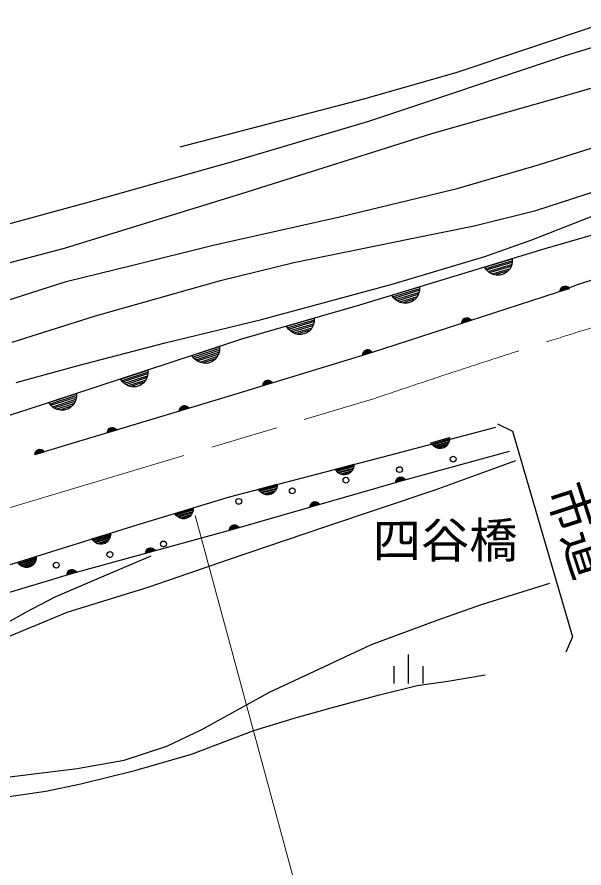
# Model space of a CAD drawing. Units: millimetres, scale not verified. Extents: x 40000 to 680000, y 20000 to 380000.
# Drawn here: x 261974 to 291321, y 267748 to 311787 of the extents above; entities that cross this region are included whole.
import ezdxf
from ezdxf.enums import TextEntityAlignment as Align

# ---------------------------------------------------------------- set-up
doc = ezdxf.new("R2010")
doc.units = ezdxf.units.MM
doc.header["$LTSCALE"] = 1000
doc.linetypes.add('CHAIN', pattern=[18.5, 12, -1.5, 3.5, -1.5])
for name, color, linetype, lineweight in [('M-BGD', 7, 'Continuous', 25), ('M-BMK', 2, 'CHAIN', 13), ('M-STR-HTXT', 7, 'Continuous', 13)]:
    doc.layers.add(name, color=color, linetype=linetype, lineweight=lineweight)
doc.styles.add('ＭＳ ゴシック', font='')
doc.styles.get('ＭＳ ゴシック').set_extended_font_data('MS Gothic')

msp = doc.modelspace()

# ---------------------------------------------------------------- linework, layer by layer
at = {"layer": 'M-BGD'}
for p, q in [((284706, 308915), (292120, 311402)), ((290365, 309787), (296804, 311787)), ((280188, 306405), (290365, 309787)), ((290074, 307639), (296083, 309395)), ((279926, 307549), (284706, 308915)), ((270414, 305061), (279926, 307549)), ((283440, 305766), (290074, 307639)), ((289026, 304161), (297181, 306736)), ((273311, 304356), (280188, 306405)), ((273895, 302746), (283440, 305766)), ((265848, 302259), (273311, 304356)), ((284762, 302917), (289026, 304161)), ((264433, 299819), (273895, 302746)), ((278744, 301468), (284762, 302917)), ((288827, 301771), (292073, 302820)), ((259993, 300660), (265848, 302259)), ((285630, 300972), (288827, 301771)), ((272126, 299978), (278744, 301468)), ((288620, 300254), (291736, 301473)), ((295359, 301532), (289295, 299784)), ((282393, 300332), (285630, 300972)), ((267964, 298943), (272126, 299978)), ((276306, 299084), (282393, 300332)), ((286188, 299391), (288620, 300254)), ((257671, 298050), (264433, 299819)), ((289295, 299784), (279693, 296883)), ((291036, 297969), (296020, 299490)), ((272498, 298147), (276306, 299084)), ((281393, 297968), (286188, 299391)), ((286176, 298842), (287612, 299275)), ((286260, 298773), (287581, 299172)), ((287578, 299077), (286314, 298695)), ((287607, 299086), (287564, 298916)), ((287612, 299275), (287607, 299086)), ((264510, 298091), (267964, 298943)), ((286286, 298687), (286176, 298842)), ((286415, 298569), (286286, 298687)), ((286369, 298618), (287576, 298982)), ((287515, 298870), (286481, 298558)), ((286594, 298497), (287455, 298758)), ((287338, 298628), (286763, 298455)), ((287346, 298600), (287191, 298490)), ((287464, 298729), (287346, 298600)), ((287564, 298916), (287464, 298729)), ((286602, 298469), (286415, 298569)), ((286772, 298426), (286602, 298469)), ((286962, 298421), (286772, 298426)), ((287191, 298490), (286962, 298421)), ((260315, 296767), (264510, 298091)), ((266039, 296317), (272498, 298147)), ((274637, 296141), (281393, 297968)), ((281375, 297391), (282812, 297825)), ((281459, 297322), (282780, 297722)), ((282812, 297825), (282806, 297635)), ((289895, 297529), (291036, 297969)), ((290561, 297728), (290085, 297575)), ((290092, 297619), (290529, 297760)), ((290498, 297792), (290098, 297663)), ((290099, 297695), (290131, 297758)), ((290115, 297711), (290457, 297821)), ((290131, 297758), (290169, 297802)), ((290407, 297847), (290140, 297761)), ((290169, 297802), (290220, 297839)), ((290188, 297808), (290341, 297857)), ((290220, 297839), (290296, 297864)), ((290296, 297864), (290360, 297863)), ((290360, 297863), (290416, 297850)), ((290416, 297850), (290479, 297818)), ((290479, 297818), (290523, 297779)), ((290523, 297779), (290561, 297728)), ((280323, 294424), (289895, 297529)), ((281485, 297236), (281375, 297391)), ((282777, 297627), (281514, 297245)), ((281568, 297167), (282775, 297532)), ((282715, 297420), (281681, 297107)), ((281793, 297047), (282654, 297308)), ((282663, 297279), (282546, 297149)), ((282763, 297466), (282663, 297279)), ((282806, 297635), (282763, 297466)), ((290085, 297638), (290099, 297695)), ((290085, 297575), (290085, 297638)), ((279693, 296883), (273592, 295108)), ((281614, 297119), (281485, 297236)), ((281801, 297018), (281614, 297119)), ((281971, 296976), (281801, 297018)), ((282537, 297178), (281962, 297004)), ((282161, 296970), (281971, 296976)), ((282391, 297040), (282161, 296970)), ((282546, 297149), (282391, 297040)), ((261719, 294968), (266039, 296317)), ((269642, 294917), (274637, 296141)), ((275922, 295786), (277363, 296205)), ((276005, 295716), (277330, 296102)), ((277327, 296007), (276059, 295638)), ((277355, 296015), (277311, 295846)), ((277363, 296205), (277355, 296015)), ((285481, 296089), (285005, 295935)), ((285005, 295935), (285006, 295999)), ((285006, 295999), (285019, 296055)), ((285012, 295980), (285450, 296121)), ((285418, 296153), (285019, 296024)), ((285019, 296055), (285051, 296118)), ((285035, 296071), (285377, 296182)), ((285051, 296118), (285089, 296162)), ((285327, 296207), (285061, 296121)), ((285089, 296162), (285140, 296200)), ((285109, 296168), (285261, 296218)), ((285140, 296200), (285217, 296224)), ((285217, 296224), (285280, 296224)), ((285280, 296224), (285337, 296211)), ((285337, 296211), (285400, 296178)), ((285400, 296178), (285444, 296140)), ((285444, 296140), (285481, 296089)), ((276030, 295630), (275922, 295786)), ((276159, 295511), (276030, 295630)), ((276113, 295560), (277323, 295912)), ((276345, 295409), (276159, 295511)), ((277262, 295801), (276225, 295499)), ((276336, 295438), (277200, 295689)), ((277082, 295561), (276505, 295393)), ((277090, 295532), (276934, 295424)), ((277209, 295660), (277090, 295532)), ((277311, 295846), (277209, 295660)), ((273592, 295108), (271147, 294303)), ((276514, 295364), (276345, 295409)), ((276703, 295357), (276514, 295364)), ((276934, 295424), (276703, 295357)), ((265147, 293744), (269642, 294917)), ((271028, 294266), (272454, 294734)), ((271113, 294199), (272425, 294630)), ((272454, 294734), (272453, 294544)), ((271147, 294303), (262485, 291462)), ((271141, 294114), (271028, 294266)), ((272424, 294535), (271170, 294123)), ((271226, 294047), (272424, 294440)), ((272366, 294326), (271340, 293990)), ((271454, 293932), (272309, 294213)), ((272318, 294184), (272204, 294052)), ((272414, 294374), (272318, 294184)), ((272453, 294544), (272414, 294374)), ((272755, 292110), (280323, 294424)), ((280354, 294434), (279875, 294287)), ((279875, 294287), (279877, 294351)), ((279877, 294351), (279891, 294407)), ((279883, 294332), (280323, 294466)), ((280292, 294498), (279890, 294376)), ((279891, 294407), (279924, 294470)), ((279907, 294423), (280252, 294528)), ((279924, 294470), (279963, 294513)), ((280202, 294555), (279934, 294473)), ((279963, 294513), (280015, 294550)), ((279982, 294519), (280135, 294566)), ((280015, 294550), (280091, 294573)), ((280091, 294573), (280155, 294572)), ((280155, 294572), (280211, 294557)), ((280211, 294557), (280274, 294524)), ((280274, 294524), (280317, 294485)), ((280317, 294485), (280354, 294434)), ((261936, 292866), (265147, 293744)), ((271274, 293999), (271141, 294114)), ((271463, 293904), (271274, 293999)), ((271634, 293865), (271463, 293904)), ((272194, 294081), (271624, 293893)), ((271823, 293864), (271634, 293865)), ((272051, 293939), (271823, 293864)), ((272204, 294052), (272051, 293939)), ((267326, 293051), (268751, 293519)), ((267411, 292984), (268722, 293415)), ((268722, 293320), (267468, 292908)), ((268750, 293329), (268712, 293158)), ((268751, 293519), (268750, 293329)), ((267439, 292899), (267326, 293051)), ((267571, 292784), (267439, 292899)), ((267524, 292832), (268722, 293225)), ((268664, 293111), (267638, 292774)), ((267751, 292717), (268607, 292998)), ((268492, 292865), (267922, 292678)), ((268616, 292969), (268501, 292837)), ((268712, 293158), (268616, 292969)), ((274715, 292751), (275155, 292886)), ((275124, 292918), (274722, 292795)), ((274723, 292827), (274756, 292889)), ((274739, 292842), (275083, 292948)), ((274756, 292889), (274795, 292933)), ((275033, 292974), (274766, 292892)), ((274795, 292933), (274847, 292969)), ((274814, 292938), (274967, 292985)), ((274847, 292969), (274923, 292993)), ((274923, 292993), (274986, 292991)), ((274986, 292991), (275043, 292977)), ((275043, 292977), (275105, 292944)), ((275105, 292944), (275149, 292905)), ((275149, 292905), (275185, 292853)), ((267761, 292688), (267571, 292784)), ((267931, 292650), (267761, 292688)), ((268121, 292649), (267931, 292650)), ((268349, 292724), (268121, 292649)), ((268501, 292837), (268349, 292724)), ((275185, 292853), (274707, 292707)), ((274707, 292707), (274709, 292770)), ((274709, 292770), (274723, 292827)), ((263224, 289247), (272755, 292110)), ((263624, 291836), (265049, 292304)), ((263709, 291769), (265020, 292199)), ((265020, 292104), (263765, 291693)), ((263822, 291617), (265019, 292010)), ((265048, 292114), (265009, 291943)), ((265049, 292304), (265048, 292114)), ((263737, 291683), (263624, 291836)), ((263869, 291569), (263737, 291683)), ((264058, 291473), (263869, 291569)), ((264962, 291896), (263935, 291559)), ((264049, 291502), (264904, 291782)), ((264790, 291650), (264220, 291463)), ((264799, 291622), (264647, 291508)), ((264914, 291754), (264799, 291622)), ((265009, 291943), (264914, 291754)), ((270393, 291437), (270833, 291570)), ((270802, 291603), (270400, 291481)), ((270401, 291513), (270434, 291575)), ((270417, 291528), (270762, 291632)), ((270434, 291575), (270474, 291618)), ((270712, 291659), (270444, 291578)), ((270474, 291618), (270525, 291655)), ((270493, 291624), (270646, 291670)), ((270525, 291655), (270602, 291678)), ((270602, 291678), (270665, 291676)), ((270665, 291676), (270722, 291662)), ((270722, 291662), (270784, 291629)), ((270784, 291629), (270827, 291589)), ((270827, 291589), (270864, 291538)), ((262485, 291462), (254864, 289062)), ((264229, 291434), (264058, 291473)), ((264419, 291434), (264229, 291434)), ((264647, 291508), (264419, 291434)), ((270864, 291538), (270385, 291393)), ((270385, 291393), (270387, 291456)), ((270387, 291456), (270401, 291513)), ((286844, 290732), (287619, 290357)), ((267135, 290409), (266656, 290264)), ((266656, 290264), (266658, 290328)), ((266658, 290328), (266672, 290384)), ((266664, 290309), (267104, 290442)), ((267074, 290474), (266671, 290353)), ((266672, 290384), (266706, 290447)), ((266689, 290400), (267033, 290504)), ((266706, 290447), (266745, 290490)), ((266983, 290531), (266715, 290450)), ((266745, 290490), (266797, 290526)), ((266764, 290496), (266917, 290542)), ((266797, 290526), (266873, 290550)), ((266873, 290550), (266936, 290548)), ((266936, 290548), (266993, 290534)), ((266993, 290534), (267055, 290500)), ((267055, 290500), (267098, 290461)), ((267098, 290461), (267135, 290409)), ((280922, 289029), (286752, 290557)), ((287619, 290357), (290720, 279705)), ((283402, 289742), (284364, 290019)), ((283457, 289696), (284342, 289950)), ((284339, 289887), (283493, 289643)), ((283529, 289591), (284336, 289823)), ((284358, 289892), (284328, 289779)), ((284364, 290019), (284358, 289892)), ((262936, 289264), (263281, 289368)), ((262953, 289311), (262993, 289354)), ((263231, 289395), (262963, 289314)), ((262993, 289354), (263044, 289391)), ((263012, 289360), (263165, 289406)), ((263044, 289391), (263121, 289414)), ((263121, 289414), (263184, 289412)), ((263184, 289412), (263241, 289398)), ((263241, 289398), (263303, 289365)), ((263303, 289365), (263346, 289325)), ((283474, 289638), (283402, 289742)), ((283559, 289558), (283474, 289638)), ((283683, 289490), (283559, 289558)), ((284295, 289749), (283603, 289550)), ((283678, 289509), (284254, 289675)), ((283796, 289460), (283683, 289490)), ((284175, 289590), (283790, 289479)), ((283922, 289455), (283796, 289460)), ((284076, 289499), (283922, 289455)), ((284180, 289570), (284076, 289499)), ((284260, 289656), (284180, 289570)), ((284328, 289779), (284260, 289656)), ((263383, 289274), (262904, 289129)), ((262904, 289129), (262906, 289192)), ((262906, 289192), (262920, 289249)), ((262912, 289173), (263352, 289306)), ((263321, 289339), (262919, 289217)), ((262920, 289249), (262953, 289311)), ((263346, 289325), (263383, 289274)), ((272976, 286964), (280922, 289029)), ((281929, 287802), (287469, 289322)), ((278451, 288387), (279419, 288638)), ((278505, 288339), (279395, 288570)), ((279391, 288507), (278539, 288286)), ((279411, 288512), (279378, 288400)), ((279419, 288638), (279411, 288512)), ((283614, 287313), (287795, 288836)), ((278520, 288281), (278451, 288387)), ((278603, 288199), (278520, 288281)), ((278574, 288233), (279387, 288444)), ((278725, 288127), (278603, 288199)), ((279344, 288371), (278647, 288190)), ((278720, 288147), (279301, 288298)), ((278837, 288094), (278725, 288127)), ((279219, 288214), (278832, 288114)), ((278963, 288086), (278837, 288094)), ((279118, 288126), (278963, 288086)), ((279224, 288195), (279118, 288126)), ((279306, 288278), (279224, 288195)), ((279378, 288400), (279306, 288278)), ((273227, 285301), (281929, 287802)), ((274478, 287354), (275446, 287606)), ((275446, 287606), (275438, 287480)), ((282059, 287839), (281579, 287701)), ((281579, 287701), (281581, 287764)), ((281581, 287764), (281596, 287821)), ((281587, 287745), (282029, 287872)), ((281999, 287905), (281595, 287789)), ((281596, 287821), (281631, 287882)), ((281613, 287836), (281959, 287935)), ((281631, 287882), (281670, 287925)), ((281909, 287963), (281640, 287885)), ((281670, 287925), (281722, 287961)), ((281690, 287931), (281843, 287975)), ((281722, 287961), (281799, 287983)), ((281799, 287983), (281863, 287980)), ((281863, 287980), (281919, 287965)), ((281919, 287965), (281981, 287931)), ((281981, 287931), (282023, 287891)), ((282023, 287891), (282059, 287839)), ((274547, 287248), (274478, 287354)), ((274532, 287306), (275423, 287538)), ((274630, 287167), (274547, 287248)), ((275418, 287475), (274566, 287253)), ((274601, 287200), (275414, 287411)), ((274752, 287095), (274630, 287167)), ((275371, 287338), (274674, 287157)), ((274747, 287114), (275328, 287265)), ((275246, 287182), (274859, 287081)), ((275251, 287163), (275145, 287094)), ((275333, 287246), (275251, 287163)), ((275405, 287368), (275333, 287246)), ((275438, 287480), (275405, 287368)), ((277910, 285398), (283614, 287313)), ((268252, 285525), (272976, 286964)), ((274864, 287062), (274752, 287095)), ((274990, 287053), (274864, 287062)), ((275145, 287094), (274990, 287053)), ((277251, 286655), (277405, 286699)), ((277284, 286685), (277361, 286707)), ((277361, 286707), (277424, 286705)), ((277424, 286705), (277480, 286690)), ((270135, 286099), (271092, 286390)), ((270191, 286053), (271071, 286321)), ((271070, 286258), (270228, 286001)), ((271089, 286264), (271061, 286150)), ((271092, 286390), (271089, 286264)), ((277620, 286564), (277140, 286425)), ((277140, 286425), (277143, 286489)), ((277143, 286489), (277158, 286545)), ((277148, 286469), (277590, 286596)), ((277560, 286629), (277156, 286513)), ((277158, 286545), (277192, 286607)), ((277174, 286560), (277520, 286660)), ((277192, 286607), (277232, 286650)), ((277471, 286687), (277201, 286610)), ((277232, 286650), (277284, 286685)), ((277480, 286690), (277542, 286655)), ((277542, 286655), (277585, 286616)), ((277585, 286616), (277620, 286564)), ((270209, 285995), (270135, 286099)), ((270295, 285917), (270209, 285995)), ((270264, 285950), (271068, 286195)), ((270420, 285851), (270295, 285917)), ((271028, 286120), (270339, 285910)), ((270414, 285870), (270988, 286045)), ((270533, 285823), (270420, 285851)), ((270910, 285958), (270527, 285842)), ((270660, 285819), (270533, 285823)), ((270813, 285866), (270660, 285819)), ((270916, 285939), (270813, 285866)), ((270994, 286026), (270916, 285939)), ((271061, 286150), (270994, 286026)), ((260567, 283120), (268252, 285525)), ((272976, 283725), (277910, 285398)), ((272986, 285276), (273429, 285398)), ((273399, 285431), (272994, 285320)), ((272996, 285352), (273031, 285413)), ((273013, 285367), (273360, 285462)), ((273031, 285413), (273071, 285455)), ((273311, 285490), (273041, 285416)), ((273071, 285455), (273124, 285491)), ((273091, 285461), (273245, 285503)), ((273124, 285491), (273201, 285512)), ((273201, 285512), (273264, 285508)), ((273264, 285508), (273320, 285493)), ((273320, 285493), (273382, 285458)), ((273382, 285458), (273424, 285417)), ((273424, 285417), (273459, 285365)), ((264866, 283001), (273227, 285301)), ((265853, 284774), (266808, 285073)), ((265909, 284729), (266788, 285004)), ((266786, 284940), (265946, 284678)), ((266806, 284946), (266778, 284833)), ((266808, 285073), (266806, 284946)), ((273459, 285365), (272977, 285232)), ((272977, 285232), (272980, 285295)), ((272980, 285295), (272996, 285352)), ((265927, 284672), (265853, 284774)), ((266015, 284594), (265927, 284672)), ((265984, 284626), (266785, 284877)), ((266140, 284528), (266015, 284594)), ((266746, 284802), (266059, 284587)), ((266134, 284548), (266707, 284727)), ((266253, 284501), (266140, 284528)), ((266629, 284640), (266247, 284520)), ((266380, 284499), (266253, 284501)), ((266532, 284547), (266380, 284499)), ((266635, 284621), (266532, 284547)), ((266713, 284708), (266635, 284621)), ((266778, 284833), (266713, 284708)), ((269120, 284171), (268638, 284039)), ((268638, 284039), (268641, 284102)), ((268641, 284102), (268657, 284158)), ((268647, 284082), (269090, 284204)), ((269060, 284238), (268655, 284126)), ((268657, 284158), (268692, 284219)), ((268674, 284173), (269021, 284268)), ((268692, 284219), (268732, 284262)), ((268972, 284296), (268702, 284222)), ((268732, 284262), (268785, 284297)), ((268752, 284267), (268906, 284309)), ((268785, 284297), (268862, 284318)), ((268862, 284318), (268925, 284315)), ((268925, 284315), (268981, 284299)), ((268981, 284299), (269043, 284264)), ((269043, 284264), (269085, 284224)), ((269085, 284224), (269120, 284171)), ((262011, 283571), (262965, 283870)), ((262067, 283526), (262945, 283801)), ((262944, 283738), (262104, 283475)), ((262141, 283424), (262943, 283675)), ((262936, 283630), (262870, 283505)), ((262963, 283744), (262936, 283630)), ((262965, 283870), (262963, 283744)), ((266241, 282756), (268916, 283906)), ((268757, 282279), (272976, 283725)), ((262085, 283469), (262011, 283571)), ((262172, 283391), (262085, 283469)), ((262297, 283326), (262172, 283391)), ((262903, 283599), (262216, 283384)), ((262291, 283345), (262864, 283524)), ((262411, 283298), (262297, 283326)), ((262787, 283437), (262405, 283317)), ((262537, 283296), (262411, 283298)), ((262690, 283344), (262537, 283296)), ((262793, 283418), (262690, 283344)), ((262870, 283505), (262793, 283418)), ((264896, 283176), (264627, 283097)), ((264676, 283143), (264830, 283188)), ((264709, 283173), (264786, 283196)), ((264786, 283196), (264849, 283194)), ((264849, 283194), (264905, 283179)), ((264905, 283179), (264967, 283146)), ((260609, 281737), (264866, 283001)), ((263940, 281780), (266241, 282756)), ((265047, 283054), (264567, 282912)), ((264567, 282912), (264569, 282975)), ((264569, 282975), (264584, 283032)), ((264575, 282956), (265016, 283087)), ((264986, 283120), (264583, 283000)), ((264584, 283032), (264618, 283094)), ((264600, 283047), (264945, 283149)), ((264618, 283094), (264657, 283137)), ((264657, 283137), (264709, 283173)), ((264967, 283146), (265010, 283106)), ((265010, 283106), (265047, 283054)), ((286019, 281380), (289545, 282481)), ((264577, 280990), (268757, 282279)), ((262465, 281005), (263940, 281780)), ((260631, 279349), (264577, 280990)), ((261390, 280405), (262465, 281005)), ((283719, 280580), (286019, 281380)), ((280318, 279305), (283719, 280580)), ((290720, 279705), (290386, 278922)), ((277893, 278180), (280318, 279305)), ((282224, 278796), (282224, 277296)), ((275047, 276840), (277893, 278180)), ((281474, 278196), (281474, 277296)), ((282974, 278196), (282974, 277296)), ((284269, 277420), (286209, 277740)), ((280744, 276716), (282681, 277196)), ((282681, 277196), (284269, 277420)), ((271547, 274919), (275047, 276840)), ((278232, 276044), (280744, 276716)), ((276312, 275499), (278232, 276044)), ((274232, 274858), (276312, 275499)), ((269727, 274059), (271547, 274919)), ((271006, 273642), (274232, 274858)), ((267516, 273329), (269727, 274059)), ((268069, 272800), (271006, 273642)), ((265091, 272904), (267516, 273329)), ((261315, 272429), (265091, 272904)), ((265278, 272096), (268069, 272800)), ((260865, 271354), (263465, 271729)), ((263465, 271729), (265278, 272096))]:
    msp.add_line(p, q, dxfattribs=at)
for centre in [(284549, 288908), (281774, 288362), (278998, 287815), (276222, 287269), (273447, 286722), (269557, 284515), (266781, 283968), (264005, 283422)]:
    msp.add_circle(centre, 150, dxfattribs=at)
at = {"layer": 'M-BMK'}
msp.add_line((259119, 285647), (280426, 292027), dxfattribs=at)
msp.add_arc((437490, -170920), 488866, 101.30692, 108.74054, dxfattribs=at)
at = {"layer": 'M-STR-HTXT'}
msp.add_line((271190, 285982), (280052, 253328), dxfattribs=at)

# ---------------------------------------------------------------- texts
at = {"layer": 'M-BGD', "style": 'ＭＳ ゴシック'}
for s, rotation, p in [('市道', 287.9, (288867, 287139)), ('四谷橋', 0.1, (280384, 283239))]:
    msp.add_text(s, height=1833, rotation=rotation, dxfattribs=at).set_placement(p, align=Align.BOTTOM_LEFT)

doc.saveas('drawing.dxf')
